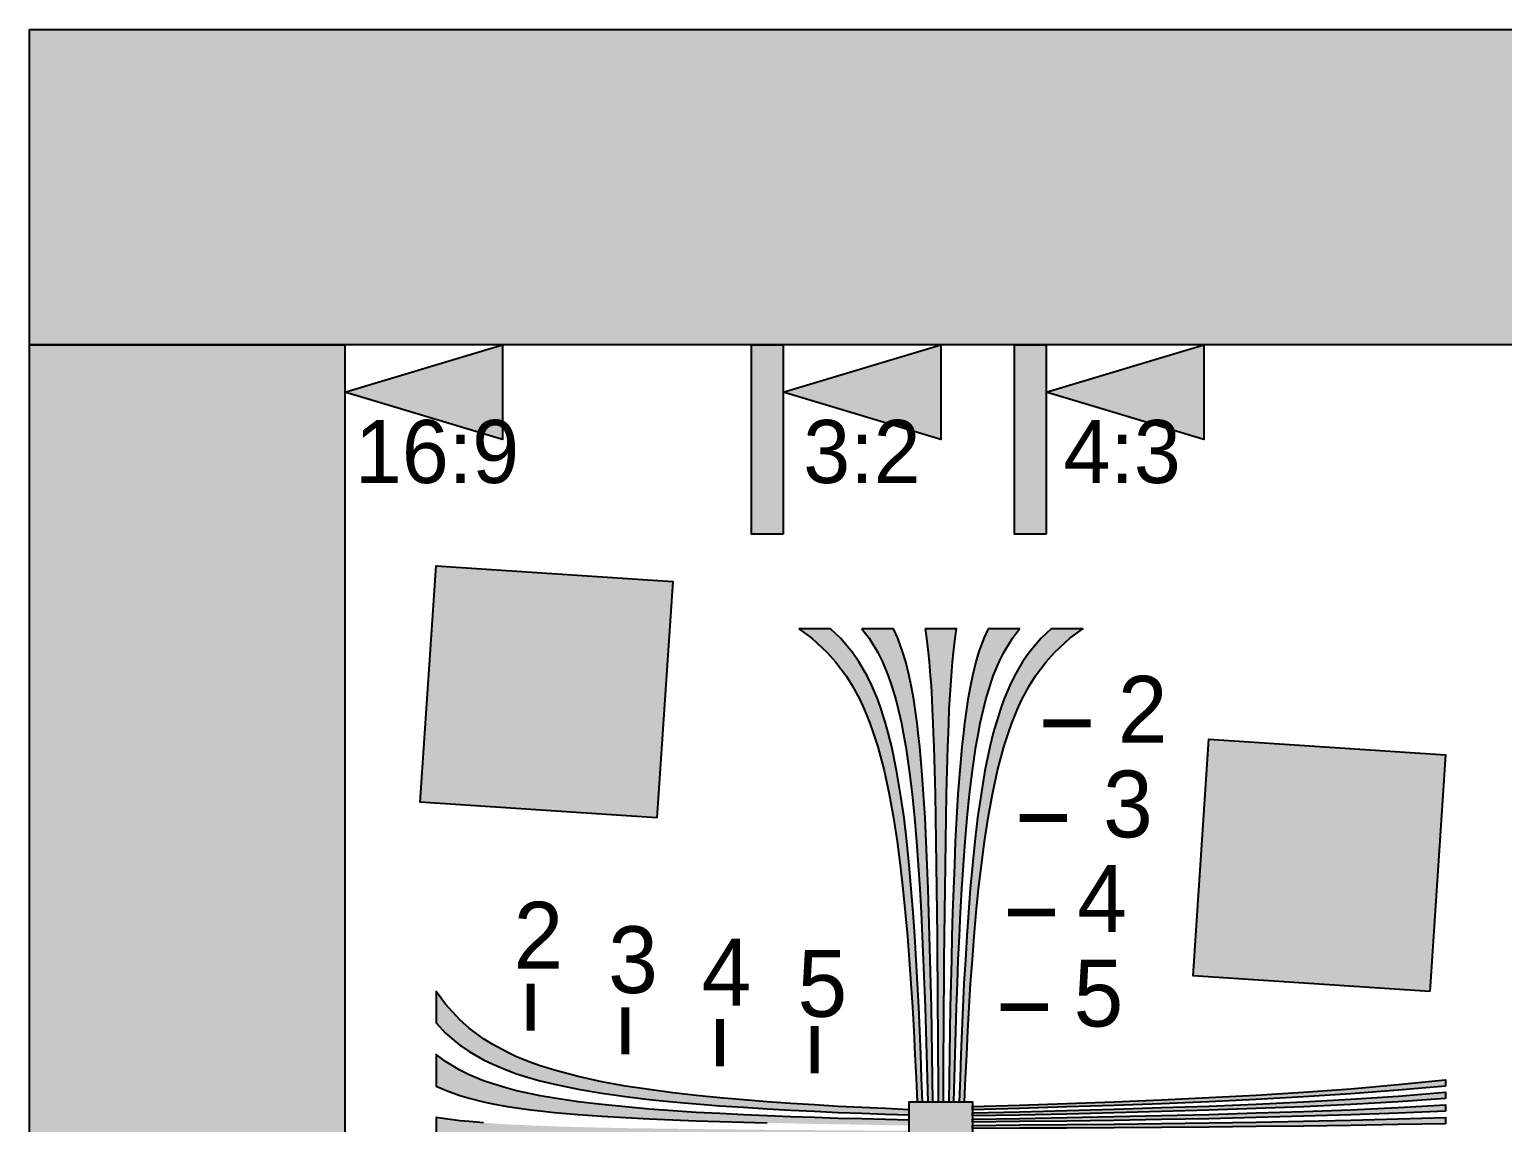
# Model space of a CAD drawing. Header units: millimetres. Extents: x 0 to 791, y 0 to 492.
# Drawn here: x 0 to 186.8, y 353.5 to 492.1 of the extents above; entities that cross this region are included whole.
import ezdxf

# ---------------------------------------------------------------- set-up
doc = ezdxf.new("R2010")
doc.units = ezdxf.units.MM
for name, color, linetype in [('FRAME', 7, 'Continuous'), ('LABELS', 7, 'Continuous'), ('PERIPHERY', 7, 'Continuous'), ('SFR', 7, 'Continuous')]:
    doc.layers.add(name, color=color, linetype=linetype)

msp = doc.modelspace()

# ---------------------------------------------------------------- hatches: boundary and pattern name
at = {"layer": 'FRAME', "true_color": 0x000000}
h = msp.add_hatch(color=7, dxfattribs=at)
h.dxf.hatch_style = 1
h.paths.add_polyline_path([(0, 492.12), (791.12, 492.12), (791.12, 452.12), (0, 452.12), (0, 492.12)])
h = msp.add_hatch(color=7, dxfattribs=at)
h.dxf.hatch_style = 1
h.paths.add_polyline_path([(0, 452.12), (40, 452.12), (40, 52.13), (0, 52.13), (0, 452.12)])
h = msp.add_hatch(color=7, dxfattribs=at)
h.dxf.hatch_style = 1
h.paths.add_polyline_path([(60, 452.12), (60, 440.12), (40, 446.12), (60, 452.12)])
h = msp.add_hatch(color=7, dxfattribs=at)
h.dxf.hatch_style = 1
h.paths.add_polyline_path([(95.56, 428.13), (91.56, 428.13), (91.56, 452.12), (95.56, 452.12), (95.56, 428.13)])
h = msp.add_hatch(color=7, dxfattribs=at)
h.dxf.hatch_style = 1
h.paths.add_polyline_path([(115.56, 452.12), (115.56, 440.12), (95.56, 446.12), (115.56, 452.12)])
h = msp.add_hatch(color=7, dxfattribs=at)
h.dxf.hatch_style = 1
h.paths.add_polyline_path([(128.9, 428.13), (124.9, 428.13), (124.9, 452.12), (128.9, 452.12), (128.9, 428.13)])
h = msp.add_hatch(color=7, dxfattribs=at)
h.dxf.hatch_style = 1
h.paths.add_polyline_path([(148.9, 452.12), (148.9, 440.12), (128.9, 446.12), (148.9, 452.12)])
at = {"layer": 'PERIPHERY', "true_color": 0x000000}
h = msp.add_hatch(color=7, dxfattribs=at)
h.dxf.hatch_style = 1
h.paths.add_polyline_path([(97.56, 416.13), (99.2, 414.93), (101.16, 413.13), (102.22, 411.93), (103.56, 410.13), (104.32, 408.93), (105.28, 407.13), (105.84, 405.93), (106.56, 404.13), (106.98, 402.93), (107.56, 401.13), (108.36, 398.13), (109.02, 395.13), (109.56, 392.13), (110.02, 389.13), (110.42, 386.13), (110.76, 383.13), (111.06, 380.13), (111.32, 377.13), (111.56, 374.13), (111.78, 371.13), (111.96, 368.13), (112.14, 365.12), (112.28, 362.12), (112.42, 359.12), (112.56, 356.12), (113.22, 356.12), (113.12, 359.12), (113.02, 362.12), (112.9, 365.12), (112.76, 368.13), (112.62, 371.13), (112.44, 374.13), (112.26, 377.13), (112.06, 380.13), (111.82, 383.13), (111.56, 386.13), (111.26, 389.13), (110.9, 392.13), (110.46, 395.13), (109.96, 398.13), (109.34, 401.13), (108.9, 402.93), (108.56, 404.13), (108, 405.93), (107.56, 407.13), (106.82, 408.93), (106.22, 410.13), (105.18, 411.93), (104.36, 413.13), (102.84, 414.93), (101.56, 416.13), (97.56, 416.13)])
h = msp.add_hatch(color=7, dxfattribs=at)
h.dxf.hatch_style = 1
h.paths.add_polyline_path([(105.56, 416.13), (106.46, 414.93), (107.56, 413.13), (108.16, 411.93), (108.9, 410.13), (109.32, 408.93), (109.84, 407.13), (110.16, 405.93), (110.56, 404.13), (110.8, 402.93), (111.12, 401.13), (111.56, 398.13), (111.92, 395.13), (112.22, 392.13), (112.48, 389.13), (112.7, 386.13), (112.9, 383.13), (113.06, 380.13), (113.2, 377.13), (113.34, 374.13), (113.46, 371.13), (113.56, 368.13), (113.66, 365.12), (113.74, 362.12), (113.82, 359.12), (113.9, 356.12), (114.56, 356.12), (114.52, 359.12), (114.46, 362.12), (114.42, 365.12), (114.36, 368.13), (114.3, 371.13), (114.22, 374.13), (114.14, 377.13), (114.06, 380.13), (113.96, 383.13), (113.84, 386.13), (113.72, 389.13), (113.56, 392.13), (113.38, 395.13), (113.16, 398.13), (112.9, 401.13), (112.7, 402.93), (112.56, 404.13), (112.32, 405.93), (112.14, 407.13), (111.82, 408.93), (111.56, 410.13), (111.12, 411.93), (110.76, 413.13), (110.1, 414.93), (109.56, 416.13), (105.56, 416.13), (105.56, 416.13)])
h = msp.add_hatch(color=7, dxfattribs=at)
h.dxf.hatch_style = 1
h.paths.add_polyline_path([(113.56, 416.13), (113.74, 414.93), (113.96, 413.13), (114.08, 411.93), (114.22, 410.13), (114.32, 408.93), (114.42, 407.13), (114.48, 405.93), (114.56, 404.13), (114.6, 402.93), (114.68, 401.13), (114.76, 398.13), (114.84, 395.13), (114.9, 392.13), (114.94, 389.13), (114.98, 386.13), (115.02, 383.13), (115.06, 380.13), (115.08, 377.13), (115.12, 374.13), (115.14, 371.13), (115.16, 368.13), (115.18, 365.12), (115.2, 362.12), (115.22, 359.12), (115.22, 356.12), (115.9, 356.12), (115.9, 359.12), (115.92, 362.12), (115.94, 365.12), (115.96, 368.13), (115.98, 371.13), (116, 374.13), (116.04, 377.13), (116.06, 380.13), (116.1, 383.13), (116.14, 386.13), (116.18, 389.13), (116.22, 392.13), (116.28, 395.13), (116.36, 398.13), (116.44, 401.13), (116.52, 402.93), (116.56, 404.13), (116.64, 405.93), (116.7, 407.13), (116.82, 408.93), (116.9, 410.13), (117.04, 411.93), (117.16, 413.13), (117.38, 414.93), (117.56, 416.13), (113.56, 416.13)])
h = msp.add_hatch(color=7, dxfattribs=at)
h.dxf.hatch_style = 1
h.paths.add_polyline_path([(121.56, 416.13), (121.02, 414.93), (120.36, 413.13), (120, 411.93), (119.56, 410.13), (119.32, 408.93), (118.98, 407.13), (118.8, 405.93), (118.56, 404.13), (118.42, 402.93), (118.22, 401.13), (117.96, 398.13), (117.74, 395.13), (117.56, 392.13), (117.4, 389.13), (117.28, 386.13), (117.16, 383.13), (117.06, 380.13), (116.98, 377.13), (116.9, 374.13), (116.82, 371.13), (116.76, 368.13), (116.7, 365.12), (116.66, 362.12), (116.6, 359.12), (116.56, 356.12), (117.22, 356.12), (117.3, 359.12), (117.38, 362.12), (117.46, 365.12), (117.56, 368.13), (117.66, 371.13), (117.78, 374.13), (117.92, 377.13), (118.06, 380.13), (118.22, 383.13), (118.42, 386.13), (118.64, 389.13), (118.9, 392.13), (119.2, 395.13), (119.56, 398.13), (120, 401.13), (120.32, 402.93), (120.56, 404.13), (120.96, 405.93), (121.28, 407.13), (121.82, 408.93), (122.22, 410.13), (122.96, 411.93), (123.56, 413.13), (124.66, 414.93), (125.56, 416.13), (121.56, 416.13), (121.56, 416.13)])
h = msp.add_hatch(color=7, dxfattribs=at)
h.dxf.hatch_style = 1
h.paths.add_polyline_path([(129.56, 416.13), (128.28, 414.93), (126.76, 413.13), (125.94, 411.93), (124.9, 410.13), (124.32, 408.93), (123.56, 407.13), (123.12, 405.93), (122.56, 404.13), (122.22, 402.93), (121.78, 401.13), (121.16, 398.13), (120.66, 395.13), (120.22, 392.13), (119.86, 389.13), (119.56, 386.13), (119.3, 383.13), (119.06, 380.13), (118.86, 377.13), (118.68, 374.13), (118.5, 371.13), (118.36, 368.13), (118.22, 365.12), (118.1, 362.12), (118, 359.12), (117.9, 356.12), (118.56, 356.12), (118.7, 359.12), (118.84, 362.12), (118.98, 365.12), (119.16, 368.13), (119.34, 371.13), (119.56, 374.13), (119.8, 377.13), (120.06, 380.13), (120.36, 383.13), (120.7, 386.13), (121.1, 389.13), (121.56, 392.13), (122.1, 395.13), (122.76, 398.13), (123.56, 401.13), (124.14, 402.93), (124.56, 404.13), (125.28, 405.93), (125.84, 407.13), (126.82, 408.93), (127.56, 410.13), (128.9, 411.93), (129.96, 413.13), (131.92, 414.93), (133.56, 416.13), (129.56, 416.13), (129.56, 416.13)])
h = msp.add_hatch(color=7, dxfattribs=at)
h.dxf.hatch_style = 1
h.paths.add_polyline_path([(51.56, 366.13), (52.76, 364.85), (54.56, 363.33), (55.76, 362.51), (57.56, 361.47), (58.76, 360.89), (60.56, 360.13), (61.76, 359.69), (63.56, 359.13), (64.76, 358.79), (66.56, 358.35), (69.56, 357.73), (72.56, 357.23), (75.56, 356.79), (78.56, 356.43), (81.56, 356.13), (84.56, 355.87), (87.56, 355.63), (90.56, 355.43), (93.56, 355.25), (96.56, 355.07), (99.56, 354.93), (102.56, 354.79), (105.56, 354.67), (108.56, 354.57), (111.56, 354.47), (111.56, 355.13), (108.56, 355.27), (105.56, 355.41), (102.56, 355.55), (99.56, 355.73), (96.56, 355.91), (93.56, 356.13), (90.56, 356.37), (87.56, 356.63), (84.56, 356.93), (81.56, 357.27), (78.56, 357.67), (75.56, 358.13), (72.56, 358.67), (69.56, 359.33), (66.56, 360.13), (64.76, 360.71), (63.56, 361.13), (61.76, 361.85), (60.56, 362.41), (58.76, 363.39), (57.56, 364.13), (55.76, 365.47), (54.56, 366.53), (52.76, 368.49), (51.56, 370.13), (51.56, 366.13), (51.56, 366.13)])
h = msp.add_hatch(color=7, dxfattribs=at)
h.dxf.hatch_style = 1
h.paths.add_polyline_path([(51.56, 358.13), (52.76, 357.59), (54.56, 356.93), (55.76, 356.57), (57.56, 356.13), (58.76, 355.89), (60.56, 355.55), (61.76, 355.37), (63.56, 355.13), (64.76, 354.99), (66.56, 354.79), (69.56, 354.53), (72.56, 354.31), (75.56, 354.13), (78.56, 353.97), (81.56, 353.85), (84.56, 353.73), (87.56, 353.63), (90.56, 353.55), (93.56, 353.47), (96.56, 353.39), (99.56, 353.33), (102.56, 353.27), (105.56, 353.23), (108.56, 353.17), (111.56, 353.13), (111.56, 353.79), (108.56, 353.87), (105.56, 353.95), (102.56, 354.03), (99.56, 354.13), (96.56, 354.23), (93.56, 354.35), (90.56, 354.49), (87.56, 354.63), (84.56, 354.79), (81.56, 354.99), (78.56, 355.21), (75.56, 355.47), (72.56, 355.77), (69.56, 356.13), (66.56, 356.57), (64.76, 356.89), (63.56, 357.13), (61.76, 357.53), (60.56, 357.85), (58.76, 358.39), (57.56, 358.79), (55.76, 359.53), (54.56, 360.13), (52.76, 361.23), (51.56, 362.13), (51.56, 358.13), (51.56, 358.13)])
h = msp.add_hatch(color=7, dxfattribs=at)
h.dxf.hatch_style = 1
h.paths.add_polyline_path([(179.56, 358.13), (173.56, 357.59), (167.56, 357.13), (161.56, 356.75), (155.56, 356.41), (149.56, 356.13), (143.56, 355.89), (137.56, 355.65), (131.56, 355.47), (125.56, 355.29), (119.56, 355.13), (119.56, 355.53), (125.56, 355.71), (131.56, 355.91), (137.56, 356.13), (143.56, 356.39), (149.56, 356.67), (155.56, 356.99), (161.56, 357.37), (167.56, 357.79), (173.56, 358.31), (179.56, 358.93), (179.56, 358.13)])
h = msp.add_hatch(color=7, dxfattribs=at)
h.dxf.hatch_style = 1
h.paths.add_polyline_path([(179.56, 356.53), (173.56, 356.13), (167.56, 355.79), (161.56, 355.51), (155.56, 355.27), (149.56, 355.07), (143.56, 354.89), (137.56, 354.71), (131.56, 354.57), (125.56, 354.45), (119.56, 354.33), (119.56, 354.73), (125.56, 354.87), (131.56, 355.01), (137.56, 355.19), (143.56, 355.39), (149.56, 355.59), (155.56, 355.85), (161.56, 356.13), (167.56, 356.47), (173.56, 356.85), (179.56, 357.33), (179.56, 356.53)])
h = msp.add_hatch(color=7, dxfattribs=at)
h.dxf.hatch_style = 1
h.paths.add_polyline_path([(119.56, 348.13), (111.56, 348.13), (111.56, 356.12), (119.56, 356.12), (119.56, 348.13)])
h = msp.add_hatch(color=7, dxfattribs=at)
h.dxf.hatch_style = 1
h.paths.add_polyline_path([(179.56, 354.93), (173.56, 354.67), (167.56, 354.47), (161.56, 354.29), (155.56, 354.13), (149.56, 353.99), (143.56, 353.89), (137.56, 353.77), (131.56, 353.69), (125.56, 353.61), (119.56, 353.53), (119.56, 353.93), (125.56, 354.03), (131.56, 354.13), (137.56, 354.25), (143.56, 354.39), (149.56, 354.53), (155.56, 354.71), (161.56, 354.89), (167.56, 355.13), (173.56, 355.41), (179.56, 355.73), (179.56, 354.93)])
h = msp.add_hatch(color=7, dxfattribs=at)
h.dxf.hatch_style = 1
h.paths.add_polyline_path([(51.56, 350.13), (52.76, 350.31), (54.56, 350.53), (55.76, 350.65), (57.56, 350.79), (58.76, 350.89), (60.56, 350.99), (61.76, 351.05), (63.56, 351.13), (64.76, 351.17), (66.56, 351.25), (69.56, 351.33), (72.56, 351.41), (75.56, 351.47), (78.56, 351.51), (81.56, 351.55), (84.56, 351.59), (87.56, 351.63), (90.56, 351.65), (93.56, 351.69), (96.56, 351.71), (99.56, 351.73), (102.56, 351.75), (105.56, 351.77), (108.56, 351.79), (111.56, 351.79), (111.56, 352.47), (108.56, 352.47), (105.56, 352.49), (102.56, 352.51), (99.56, 352.53), (96.56, 352.55), (93.56, 352.57), (90.56, 352.61), (87.56, 352.63), (84.56, 352.67), (81.56, 352.71), (78.56, 352.75), (75.56, 352.79), (72.56, 352.85), (69.56, 352.93), (66.56, 353.01), (64.76, 353.09), (63.56, 353.13), (61.76, 353.21), (60.56, 353.27), (58.76, 353.39), (57.56, 353.47), (55.76, 353.61), (54.56, 353.73), (52.76, 353.95), (51.56, 354.13), (51.56, 350.13), (51.56, 350.13)])
h = msp.add_hatch(color=7, dxfattribs=at)
h.dxf.hatch_style = 1
h.paths.add_polyline_path([(179.56, 353.33), (173.56, 353.23), (167.56, 353.13), (161.56, 353.05), (155.56, 352.99), (149.56, 352.93), (143.56, 352.89), (137.56, 352.83), (131.56, 352.79), (125.56, 352.77), (119.56, 352.73), (119.56, 353.13), (125.56, 353.19), (131.56, 353.25), (137.56, 353.31), (143.56, 353.39), (149.56, 353.47), (155.56, 353.55), (161.56, 353.67), (167.56, 353.79), (173.56, 353.95), (179.56, 354.13), (179.56, 353.33)])
at = {"layer": 'SFR', "true_color": 0x000000}
h = msp.add_hatch(color=7, dxfattribs=at)
h.dxf.hatch_style = 1
h.paths.add_polyline_path([(79.56, 392.13), (49.56, 394.12), (51.56, 424.12), (81.56, 422.13), (79.56, 392.13)])
h = msp.add_hatch(color=7, dxfattribs=at)
h.dxf.hatch_style = 1
h.paths.add_polyline_path([(177.56, 370.12), (147.56, 372.12), (149.56, 402.12), (179.56, 400.12), (177.56, 370.12)])

# ---------------------------------------------------------------- linework, layer by layer
at = {"layer": 'FRAME', "color": 250}
for points in [[(0, 492.12), (791.12, 492.12), (791.12, 452.12), (0, 452.12), (0, 492.12)], [(0, 452.12), (40, 452.12), (40, 52.13), (0, 52.13), (0, 452.12)], [(60, 452.12), (60, 440.12), (40, 446.12), (60, 452.12)], [(95.56, 428.13), (91.56, 428.13), (91.56, 452.12), (95.56, 452.12), (95.56, 428.13)], [(115.56, 452.12), (115.56, 440.12), (95.56, 446.12), (115.56, 452.12)], [(128.9, 428.13), (124.9, 428.13), (124.9, 452.12), (128.9, 452.12), (128.9, 428.13)], [(148.9, 452.12), (148.9, 440.12), (128.9, 446.12), (148.9, 452.12)]]:
    msp.add_lwpolyline(points, close=True, dxfattribs=at)
at = {"layer": 'FRAME', "color": 250, "true_color": 0x000000}
for points in [[(0, 492.12), (0, 452.12), (791.12, 452.12)], [(791.12, 452.12), (791.12, 492.12), (0, 492.12)], [(0, 452.12), (0, 52.13), (40, 52.13)], [(40, 52.13), (40, 452.12), (0, 452.12)], [(40, 446.12), (60, 440.12), (60, 452.12)], [(95.56, 428.13), (95.56, 452.12), (91.56, 452.12)], [(91.56, 452.12), (91.56, 428.13), (95.56, 428.13)], [(95.56, 446.12), (115.56, 440.12), (115.56, 452.12)], [(128.9, 428.13), (128.9, 452.12), (124.9, 452.12)], [(124.9, 452.12), (124.9, 428.13), (128.9, 428.13)], [(128.9, 446.12), (148.9, 440.12), (148.9, 452.12)]]:
    msp.add_solid(points, dxfattribs=at)
at = {"layer": 'PERIPHERY', "color": 250}
for points in [[(97.56, 416.13), (99.2, 414.93), (101.16, 413.13), (102.22, 411.93), (103.56, 410.13), (104.32, 408.93), (105.28, 407.13), (105.84, 405.93), (106.56, 404.13), (106.98, 402.93), (107.56, 401.13), (108.36, 398.13), (109.02, 395.13), (109.56, 392.13), (110.02, 389.13), (110.42, 386.13), (110.76, 383.13), (111.06, 380.13), (111.32, 377.13), (111.56, 374.13), (111.78, 371.13), (111.96, 368.13), (112.14, 365.12), (112.28, 362.12), (112.42, 359.12), (112.56, 356.12), (113.22, 356.12), (113.12, 359.12), (113.02, 362.12), (112.9, 365.12), (112.76, 368.13), (112.62, 371.13), (112.44, 374.13), (112.26, 377.13), (112.06, 380.13), (111.82, 383.13), (111.56, 386.13), (111.26, 389.13), (110.9, 392.13), (110.46, 395.13), (109.96, 398.13), (109.34, 401.13), (108.9, 402.93), (108.56, 404.13), (108, 405.93), (107.56, 407.13), (106.82, 408.93), (106.22, 410.13), (105.18, 411.93), (104.36, 413.13), (102.84, 414.93), (101.56, 416.13), (97.56, 416.13)], [(105.56, 416.13), (106.46, 414.93), (107.56, 413.13), (108.16, 411.93), (108.9, 410.13), (109.32, 408.93), (109.84, 407.13), (110.16, 405.93), (110.56, 404.13), (110.8, 402.93), (111.12, 401.13), (111.56, 398.13), (111.92, 395.13), (112.22, 392.13), (112.48, 389.13), (112.7, 386.13), (112.9, 383.13), (113.06, 380.13), (113.2, 377.13), (113.34, 374.13), (113.46, 371.13), (113.56, 368.13), (113.66, 365.12), (113.74, 362.12), (113.82, 359.12), (113.9, 356.12), (114.56, 356.12), (114.52, 359.12), (114.46, 362.12), (114.42, 365.12), (114.36, 368.13), (114.3, 371.13), (114.22, 374.13), (114.14, 377.13), (114.06, 380.13), (113.96, 383.13), (113.84, 386.13), (113.72, 389.13), (113.56, 392.13), (113.38, 395.13), (113.16, 398.13), (112.9, 401.13), (112.7, 402.93), (112.56, 404.13), (112.32, 405.93), (112.14, 407.13), (111.82, 408.93), (111.56, 410.13), (111.12, 411.93), (110.76, 413.13), (110.1, 414.93), (109.56, 416.13), (105.56, 416.13), (105.56, 416.13)], [(113.56, 416.13), (113.74, 414.93), (113.96, 413.13), (114.08, 411.93), (114.22, 410.13), (114.32, 408.93), (114.42, 407.13), (114.48, 405.93), (114.56, 404.13), (114.6, 402.93), (114.68, 401.13), (114.76, 398.13), (114.84, 395.13), (114.9, 392.13), (114.94, 389.13), (114.98, 386.13), (115.02, 383.13), (115.06, 380.13), (115.08, 377.13), (115.12, 374.13), (115.14, 371.13), (115.16, 368.13), (115.18, 365.12), (115.2, 362.12), (115.22, 359.12), (115.22, 356.12), (115.9, 356.12), (115.9, 359.12), (115.92, 362.12), (115.94, 365.12), (115.96, 368.13), (115.98, 371.13), (116, 374.13), (116.04, 377.13), (116.06, 380.13), (116.1, 383.13), (116.14, 386.13), (116.18, 389.13), (116.22, 392.13), (116.28, 395.13), (116.36, 398.13), (116.44, 401.13), (116.52, 402.93), (116.56, 404.13), (116.64, 405.93), (116.7, 407.13), (116.82, 408.93), (116.9, 410.13), (117.04, 411.93), (117.16, 413.13), (117.38, 414.93), (117.56, 416.13), (113.56, 416.13)], [(121.56, 416.13), (121.02, 414.93), (120.36, 413.13), (120, 411.93), (119.56, 410.13), (119.32, 408.93), (118.98, 407.13), (118.8, 405.93), (118.56, 404.13), (118.42, 402.93), (118.22, 401.13), (117.96, 398.13), (117.74, 395.13), (117.56, 392.13), (117.4, 389.13), (117.28, 386.13), (117.16, 383.13), (117.06, 380.13), (116.98, 377.13), (116.9, 374.13), (116.82, 371.13), (116.76, 368.13), (116.7, 365.12), (116.66, 362.12), (116.6, 359.12), (116.56, 356.12), (117.22, 356.12), (117.3, 359.12), (117.38, 362.12), (117.46, 365.12), (117.56, 368.13), (117.66, 371.13), (117.78, 374.13), (117.92, 377.13), (118.06, 380.13), (118.22, 383.13), (118.42, 386.13), (118.64, 389.13), (118.9, 392.13), (119.2, 395.13), (119.56, 398.13), (120, 401.13), (120.32, 402.93), (120.56, 404.13), (120.96, 405.93), (121.28, 407.13), (121.82, 408.93), (122.22, 410.13), (122.96, 411.93), (123.56, 413.13), (124.66, 414.93), (125.56, 416.13), (121.56, 416.13), (121.56, 416.13)], [(129.56, 416.13), (128.28, 414.93), (126.76, 413.13), (125.94, 411.93), (124.9, 410.13), (124.32, 408.93), (123.56, 407.13), (123.12, 405.93), (122.56, 404.13), (122.22, 402.93), (121.78, 401.13), (121.16, 398.13), (120.66, 395.13), (120.22, 392.13), (119.86, 389.13), (119.56, 386.13), (119.3, 383.13), (119.06, 380.13), (118.86, 377.13), (118.68, 374.13), (118.5, 371.13), (118.36, 368.13), (118.22, 365.12), (118.1, 362.12), (118, 359.12), (117.9, 356.12), (118.56, 356.12), (118.7, 359.12), (118.84, 362.12), (118.98, 365.12), (119.16, 368.13), (119.34, 371.13), (119.56, 374.13), (119.8, 377.13), (120.06, 380.13), (120.36, 383.13), (120.7, 386.13), (121.1, 389.13), (121.56, 392.13), (122.1, 395.13), (122.76, 398.13), (123.56, 401.13), (124.14, 402.93), (124.56, 404.13), (125.28, 405.93), (125.84, 407.13), (126.82, 408.93), (127.56, 410.13), (128.9, 411.93), (129.96, 413.13), (131.92, 414.93), (133.56, 416.13), (129.56, 416.13), (129.56, 416.13)], [(51.56, 366.13), (52.76, 364.85), (54.56, 363.33), (55.76, 362.51), (57.56, 361.47), (58.76, 360.89), (60.56, 360.13), (61.76, 359.69), (63.56, 359.13), (64.76, 358.79), (66.56, 358.35), (69.56, 357.73), (72.56, 357.23), (75.56, 356.79), (78.56, 356.43), (81.56, 356.13), (84.56, 355.87), (87.56, 355.63), (90.56, 355.43), (93.56, 355.25), (96.56, 355.07), (99.56, 354.93), (102.56, 354.79), (105.56, 354.67), (108.56, 354.57), (111.56, 354.47), (111.56, 355.13), (108.56, 355.27), (105.56, 355.41), (102.56, 355.55), (99.56, 355.73), (96.56, 355.91), (93.56, 356.13), (90.56, 356.37), (87.56, 356.63), (84.56, 356.93), (81.56, 357.27), (78.56, 357.67), (75.56, 358.13), (72.56, 358.67), (69.56, 359.33), (66.56, 360.13), (64.76, 360.71), (63.56, 361.13), (61.76, 361.85), (60.56, 362.41), (58.76, 363.39), (57.56, 364.13), (55.76, 365.47), (54.56, 366.53), (52.76, 368.49), (51.56, 370.13), (51.56, 366.13), (51.56, 366.13)], [(179.56, 358.13), (173.56, 357.59), (167.56, 357.13), (161.56, 356.75), (155.56, 356.41), (149.56, 356.13), (143.56, 355.89), (137.56, 355.65), (131.56, 355.47), (125.56, 355.29), (119.56, 355.13), (119.56, 355.53), (125.56, 355.71), (131.56, 355.91), (137.56, 356.13), (143.56, 356.39), (149.56, 356.67), (155.56, 356.99), (161.56, 357.37), (167.56, 357.79), (173.56, 358.31), (179.56, 358.93), (179.56, 358.13)], [(179.56, 356.53), (173.56, 356.13), (167.56, 355.79), (161.56, 355.51), (155.56, 355.27), (149.56, 355.07), (143.56, 354.89), (137.56, 354.71), (131.56, 354.57), (125.56, 354.45), (119.56, 354.33), (119.56, 354.73), (125.56, 354.87), (131.56, 355.01), (137.56, 355.19), (143.56, 355.39), (149.56, 355.59), (155.56, 355.85), (161.56, 356.13), (167.56, 356.47), (173.56, 356.85), (179.56, 357.33), (179.56, 356.53)], [(119.56, 348.13), (111.56, 348.13), (111.56, 356.12), (119.56, 356.12), (119.56, 348.13)], [(179.56, 354.93), (173.56, 354.67), (167.56, 354.47), (161.56, 354.29), (155.56, 354.13), (149.56, 353.99), (143.56, 353.89), (137.56, 353.77), (131.56, 353.69), (125.56, 353.61), (119.56, 353.53), (119.56, 353.93), (125.56, 354.03), (131.56, 354.13), (137.56, 354.25), (143.56, 354.39), (149.56, 354.53), (155.56, 354.71), (161.56, 354.89), (167.56, 355.13), (173.56, 355.41), (179.56, 355.73), (179.56, 354.93)], [(179.56, 353.33), (173.56, 353.23), (167.56, 353.13), (161.56, 353.05), (155.56, 352.99), (149.56, 352.93), (143.56, 352.89), (137.56, 352.83), (131.56, 352.79), (125.56, 352.77), (119.56, 352.73), (119.56, 353.13), (125.56, 353.19), (131.56, 353.25), (137.56, 353.31), (143.56, 353.39), (149.56, 353.47), (155.56, 353.55), (161.56, 353.67), (167.56, 353.79), (173.56, 353.95), (179.56, 354.13), (179.56, 353.33)]]:
    msp.add_lwpolyline(points, close=True, dxfattribs=at)
at = {"layer": 'PERIPHERY', "color": 250, "lineweight": 35, "const_width": 1}
for points in [[(128.56, 404.13), (134.56, 404.13)], [(125.56, 392.13), (131.56, 392.13)], [(124.06, 380.13), (130.06, 380.13)], [(63.56, 365.13), (63.56, 371.13)], [(75.56, 362.13), (75.56, 368.13)], [(123.16, 368.13), (129.16, 368.13)], [(87.56, 360.63), (87.56, 366.63)], [(99.56, 359.73), (99.56, 365.73)]]:
    msp.add_lwpolyline(points, dxfattribs=at)
at = {"layer": 'PERIPHERY', "color": 250}
for points in [[(111.56, 353.13), (111.56, 353.79), (108.56, 353.87), (105.56, 353.95), (102.56, 354.03), (99.56, 354.13), (96.56, 354.23), (93.56, 354.35), (90.56, 354.49), (87.56, 354.63), (84.56, 354.79), (81.56, 354.99), (78.56, 355.21), (75.56, 355.47), (72.56, 355.77), (69.56, 356.13), (66.56, 356.57), (64.76, 356.89), (63.56, 357.13), (61.76, 357.53), (60.56, 357.85), (58.76, 358.39), (57.56, 358.79), (55.76, 359.53), (54.56, 360.13), (52.76, 361.23), (51.56, 362.13), (51.56, 358.13), (51.56, 358.13), (51.56, 358.13), (52.76, 357.59), (54.56, 356.93), (55.76, 356.57), (57.56, 356.13), (58.76, 355.89), (60.56, 355.55), (61.76, 355.37), (63.56, 355.13), (64.76, 354.99), (66.56, 354.79), (69.56, 354.53), (72.56, 354.31), (75.56, 354.13), (78.56, 353.97), (81.56, 353.85), (84.56, 353.73), (87.56, 353.63), (90.56, 353.55), (93.56, 353.47)], [(57.56, 353.47), (55.76, 353.61), (54.56, 353.73), (52.76, 353.95), (51.56, 354.13), (51.56, 350.13)]]:
    msp.add_lwpolyline(points, dxfattribs=at)
at = {"layer": 'PERIPHERY', "color": 250, "true_color": 0x000000}
for points in [[(101.56, 416.13), (97.56, 416.13), (99.2, 414.93)], [(101.56, 416.13), (99.2, 414.93), (101.16, 413.13)], [(101.56, 416.13), (101.16, 413.13), (102.22, 411.93)], [(101.56, 416.13), (102.22, 411.93), (103.56, 410.13)], [(101.56, 416.13), (103.56, 410.13), (104.32, 408.93)], [(101.56, 416.13), (104.32, 408.93), (105.28, 407.13)], [(101.56, 416.13), (105.28, 407.13), (105.84, 405.93)], [(101.56, 416.13), (105.84, 405.93), (110.46, 395.13)], [(101.56, 416.13), (110.46, 395.13), (109.96, 398.13)], [(101.56, 416.13), (109.96, 398.13), (109.34, 401.13)], [(101.56, 416.13), (109.34, 401.13), (108.9, 402.93)], [(101.56, 416.13), (108.9, 402.93), (108.56, 404.13)], [(101.56, 416.13), (108.56, 404.13), (108, 405.93)], [(101.56, 416.13), (108, 405.93), (107.56, 407.13)], [(101.56, 416.13), (107.56, 407.13), (106.82, 408.93)], [(101.56, 416.13), (106.82, 408.93), (106.22, 410.13)], [(101.56, 416.13), (106.22, 410.13), (105.18, 411.93)], [(101.56, 416.13), (105.18, 411.93), (104.36, 413.13)], [(104.36, 413.13), (102.84, 414.93), (101.56, 416.13)], [(105.56, 416.13), (106.46, 414.93), (111.82, 408.93)], [(105.56, 416.13), (111.82, 408.93), (111.56, 410.13)], [(105.56, 416.13), (111.56, 410.13), (111.12, 411.93)], [(105.56, 416.13), (111.12, 411.93), (110.76, 413.13)], [(105.56, 416.13), (110.76, 413.13), (110.1, 414.93)], [(105.56, 416.13), (110.1, 414.93), (109.56, 416.13)], [(106.46, 414.93), (107.56, 413.13), (112.32, 405.93)], [(106.46, 414.93), (112.32, 405.93), (112.14, 407.13)], [(106.46, 414.93), (112.14, 407.13), (111.82, 408.93)], [(117.56, 416.13), (113.56, 416.13), (113.74, 414.93)], [(117.56, 416.13), (113.74, 414.93), (113.96, 413.13)], [(117.56, 416.13), (113.96, 413.13), (114.08, 411.93)], [(117.56, 416.13), (114.08, 411.93), (114.22, 410.13)], [(117.56, 416.13), (114.22, 410.13), (114.32, 408.93)], [(117.56, 416.13), (114.32, 408.93), (114.42, 407.13)], [(117.56, 416.13), (114.42, 407.13), (114.48, 405.93)], [(117.56, 416.13), (114.48, 405.93), (114.56, 404.13)], [(117.56, 416.13), (114.56, 404.13), (114.6, 402.93)], [(117.56, 416.13), (114.6, 402.93), (114.68, 401.13)], [(117.56, 416.13), (114.68, 401.13), (114.76, 398.13)], [(114.76, 398.13), (117.38, 414.93), (117.56, 416.13)], [(114.76, 398.13), (117.16, 413.13), (117.38, 414.93)], [(121.56, 416.13), (117.06, 380.13), (116.98, 377.13)], [(121.56, 416.13), (116.98, 377.13), (119.2, 395.13)], [(121.56, 416.13), (117.16, 383.13), (117.06, 380.13)], [(121.56, 416.13), (117.28, 386.13), (117.16, 383.13)], [(121.56, 416.13), (117.4, 389.13), (117.28, 386.13)], [(121.56, 416.13), (117.56, 392.13), (117.4, 389.13)], [(121.56, 416.13), (117.74, 395.13), (117.56, 392.13)], [(121.56, 416.13), (117.96, 398.13), (117.74, 395.13)], [(121.56, 416.13), (118.22, 401.13), (117.96, 398.13)], [(121.56, 416.13), (118.42, 402.93), (118.22, 401.13)], [(121.56, 416.13), (118.56, 404.13), (118.42, 402.93)], [(121.56, 416.13), (118.8, 405.93), (118.56, 404.13)], [(121.56, 416.13), (118.98, 407.13), (118.8, 405.93)], [(121.56, 416.13), (119.32, 408.93), (118.98, 407.13)], [(121.56, 416.13), (119.2, 395.13), (119.56, 398.13)], [(121.56, 416.13), (119.56, 410.13), (119.32, 408.93)], [(121.56, 416.13), (120, 411.93), (119.56, 410.13)], [(121.56, 416.13), (119.56, 398.13), (120, 401.13)], [(121.56, 416.13), (120.36, 413.13), (120, 411.93)], [(121.56, 416.13), (120, 401.13), (120.32, 402.93)], [(121.56, 416.13), (120.32, 402.93), (120.56, 404.13)], [(121.56, 416.13), (121.02, 414.93), (120.36, 413.13)], [(121.56, 416.13), (120.56, 404.13), (120.96, 405.93)], [(129.56, 416.13), (121.16, 398.13), (120.66, 395.13)], [(129.56, 416.13), (120.66, 395.13), (125.28, 405.93)], [(121.56, 416.13), (120.96, 405.93), (121.28, 407.13)], [(129.56, 416.13), (121.78, 401.13), (121.16, 398.13)], [(121.56, 416.13), (121.28, 407.13), (121.82, 408.93)], [(121.56, 416.13), (121.82, 408.93), (122.22, 410.13)], [(121.56, 416.13), (122.22, 410.13), (122.96, 411.93)], [(121.56, 416.13), (122.96, 411.93), (123.56, 413.13)], [(121.56, 416.13), (123.56, 413.13), (124.66, 414.93)], [(121.56, 416.13), (124.66, 414.93), (125.56, 416.13)], [(129.56, 416.13), (122.22, 402.93), (121.78, 401.13)], [(129.56, 416.13), (122.56, 404.13), (122.22, 402.93)], [(129.56, 416.13), (123.12, 405.93), (122.56, 404.13)], [(129.56, 416.13), (123.56, 407.13), (123.12, 405.93)], [(129.56, 416.13), (124.32, 408.93), (123.56, 407.13)], [(129.56, 416.13), (124.9, 410.13), (124.32, 408.93)], [(129.56, 416.13), (125.94, 411.93), (124.9, 410.13)], [(129.56, 416.13), (125.28, 405.93), (125.84, 407.13)], [(129.56, 416.13), (125.84, 407.13), (126.82, 408.93)], [(129.56, 416.13), (126.76, 413.13), (125.94, 411.93)], [(129.56, 416.13), (128.28, 414.93), (126.76, 413.13)], [(129.56, 416.13), (126.82, 408.93), (127.56, 410.13)], [(129.56, 416.13), (127.56, 410.13), (128.9, 411.93)], [(129.56, 416.13), (128.9, 411.93), (129.96, 413.13)], [(129.56, 416.13), (129.96, 413.13), (131.92, 414.93)], [(129.56, 416.13), (131.92, 414.93), (133.56, 416.13)], [(107.56, 413.13), (108.16, 411.93), (112.7, 402.93)], [(107.56, 413.13), (112.7, 402.93), (112.56, 404.13)], [(107.56, 413.13), (112.56, 404.13), (112.32, 405.93)], [(114.76, 398.13), (117.04, 411.93), (117.16, 413.13)], [(108.16, 411.93), (108.9, 410.13), (112.9, 401.13)], [(108.16, 411.93), (112.9, 401.13), (112.7, 402.93)], [(114.76, 398.13), (116.9, 410.13), (117.04, 411.93)], [(108.9, 410.13), (109.32, 408.93), (113.16, 398.13)], [(108.9, 410.13), (113.16, 398.13), (112.9, 401.13)], [(114.76, 398.13), (116.82, 408.93), (116.9, 410.13)], [(109.32, 408.93), (109.84, 407.13), (113.38, 395.13)], [(109.32, 408.93), (113.38, 395.13), (113.16, 398.13)], [(114.76, 398.13), (116.7, 407.13), (116.82, 408.93)], [(105.84, 405.93), (106.56, 404.13), (110.46, 395.13)], [(109.84, 407.13), (110.16, 405.93), (113.38, 395.13)], [(110.16, 405.93), (110.56, 404.13), (113.56, 392.13)], [(110.16, 405.93), (113.56, 392.13), (113.38, 395.13)], [(114.76, 398.13), (116.64, 405.93), (116.7, 407.13)], [(114.76, 398.13), (116.56, 404.13), (116.64, 405.93)], [(120.66, 395.13), (124.56, 404.13), (125.28, 405.93)], [(106.56, 404.13), (106.98, 402.93), (110.9, 392.13)], [(106.56, 404.13), (110.9, 392.13), (110.46, 395.13)], [(110.56, 404.13), (110.8, 402.93), (113.72, 389.13)], [(110.56, 404.13), (113.72, 389.13), (113.56, 392.13)], [(114.76, 398.13), (116.52, 402.93), (116.56, 404.13)], [(120.66, 395.13), (124.14, 402.93), (124.56, 404.13)], [(106.98, 402.93), (107.56, 401.13), (110.9, 392.13)], [(110.8, 402.93), (111.12, 401.13), (113.84, 386.13)], [(110.8, 402.93), (113.84, 386.13), (113.72, 389.13)], [(114.76, 398.13), (116.44, 401.13), (116.52, 402.93)], [(120.66, 395.13), (123.56, 401.13), (124.14, 402.93)], [(107.56, 401.13), (108.36, 398.13), (111.26, 389.13)], [(107.56, 401.13), (111.26, 389.13), (110.9, 392.13)], [(111.12, 401.13), (111.56, 398.13), (113.96, 383.13)], [(111.12, 401.13), (113.96, 383.13), (113.84, 386.13)], [(114.76, 398.13), (116.36, 398.13), (116.44, 401.13)], [(120.66, 395.13), (122.76, 398.13), (123.56, 401.13)], [(108.36, 398.13), (109.02, 395.13), (111.82, 383.13)], [(108.36, 398.13), (111.82, 383.13), (111.56, 386.13)], [(108.36, 398.13), (111.56, 386.13), (111.26, 389.13)], [(111.56, 398.13), (111.92, 395.13), (114.14, 377.13)], [(111.56, 398.13), (114.14, 377.13), (114.06, 380.13)], [(111.56, 398.13), (114.06, 380.13), (113.96, 383.13)], [(114.76, 398.13), (114.84, 395.13), (115.9, 356.12)], [(114.76, 398.13), (115.9, 356.12), (115.9, 359.12)], [(114.76, 398.13), (115.9, 359.12), (115.92, 362.12)], [(114.76, 398.13), (115.92, 362.12), (115.94, 365.12)], [(114.76, 398.13), (115.94, 365.12), (115.96, 368.13)], [(114.76, 398.13), (115.96, 368.13), (115.98, 371.13)], [(114.76, 398.13), (115.98, 371.13), (116, 374.13)], [(114.76, 398.13), (116, 374.13), (116.04, 377.13)], [(114.76, 398.13), (116.04, 377.13), (116.06, 380.13)], [(114.76, 398.13), (116.06, 380.13), (116.1, 383.13)], [(114.76, 398.13), (116.1, 383.13), (116.14, 386.13)], [(114.76, 398.13), (116.14, 386.13), (116.18, 389.13)], [(114.76, 398.13), (116.18, 389.13), (116.22, 392.13)], [(114.76, 398.13), (116.22, 392.13), (116.28, 395.13)], [(114.76, 398.13), (116.28, 395.13), (116.36, 398.13)], [(120.66, 395.13), (122.1, 395.13), (122.76, 398.13)], [(109.02, 395.13), (109.56, 392.13), (112.06, 380.13)], [(109.02, 395.13), (112.06, 380.13), (111.82, 383.13)], [(111.92, 395.13), (112.22, 392.13), (114.22, 374.13)], [(111.92, 395.13), (114.22, 374.13), (114.14, 377.13)], [(114.84, 395.13), (114.9, 392.13), (115.9, 356.12)], [(116.98, 377.13), (118.9, 392.13), (119.2, 395.13)], [(120.66, 395.13), (118, 359.12), (117.9, 356.12)], [(120.66, 395.13), (117.9, 356.12), (118.98, 365.12)], [(120.66, 395.13), (118.1, 362.12), (118, 359.12)], [(120.66, 395.13), (118.22, 365.12), (118.1, 362.12)], [(120.66, 395.13), (118.36, 368.13), (118.22, 365.12)], [(120.66, 395.13), (118.5, 371.13), (118.36, 368.13)], [(120.66, 395.13), (118.68, 374.13), (118.5, 371.13)], [(120.66, 395.13), (118.86, 377.13), (118.68, 374.13)], [(120.66, 395.13), (119.06, 380.13), (118.86, 377.13)], [(120.66, 395.13), (118.98, 365.12), (119.16, 368.13)], [(120.66, 395.13), (119.3, 383.13), (119.06, 380.13)], [(120.66, 395.13), (119.16, 368.13), (119.34, 371.13)], [(120.66, 395.13), (119.56, 386.13), (119.3, 383.13)], [(120.66, 395.13), (119.34, 371.13), (119.56, 374.13)], [(120.66, 395.13), (119.86, 389.13), (119.56, 386.13)], [(120.66, 395.13), (119.56, 374.13), (119.8, 377.13)], [(120.66, 395.13), (119.8, 377.13), (120.06, 380.13)], [(120.66, 395.13), (120.22, 392.13), (119.86, 389.13)], [(120.66, 395.13), (120.06, 380.13), (120.36, 383.13)], [(120.66, 395.13), (120.36, 383.13), (120.7, 386.13)], [(120.66, 395.13), (120.7, 386.13), (121.1, 389.13)], [(120.66, 395.13), (121.1, 389.13), (121.56, 392.13)], [(120.66, 395.13), (121.56, 392.13), (122.1, 395.13)], [(109.56, 392.13), (110.02, 389.13), (112.44, 374.13)], [(109.56, 392.13), (112.44, 374.13), (112.26, 377.13)], [(109.56, 392.13), (112.26, 377.13), (112.06, 380.13)], [(112.22, 392.13), (112.48, 389.13), (114.36, 368.13)], [(112.22, 392.13), (114.36, 368.13), (114.3, 371.13)], [(112.22, 392.13), (114.3, 371.13), (114.22, 374.13)], [(114.9, 392.13), (114.94, 389.13), (115.9, 356.12)], [(116.98, 377.13), (118.64, 389.13), (118.9, 392.13)], [(110.02, 389.13), (110.42, 386.13), (112.62, 371.13)], [(110.02, 389.13), (112.62, 371.13), (112.44, 374.13)], [(112.48, 389.13), (112.7, 386.13), (114.42, 365.12)], [(112.48, 389.13), (114.42, 365.12), (114.36, 368.13)], [(114.94, 389.13), (114.98, 386.13), (115.9, 356.12)], [(116.98, 377.13), (118.42, 386.13), (118.64, 389.13)], [(110.42, 386.13), (110.76, 383.13), (112.9, 365.12)], [(110.42, 386.13), (112.9, 365.12), (112.76, 368.13)], [(110.42, 386.13), (112.76, 368.13), (112.62, 371.13)], [(112.7, 386.13), (112.9, 383.13), (114.52, 359.12)], [(112.7, 386.13), (114.52, 359.12), (114.46, 362.12)], [(112.7, 386.13), (114.46, 362.12), (114.42, 365.12)], [(114.98, 386.13), (115.02, 383.13), (115.9, 356.12)], [(116.98, 377.13), (118.22, 383.13), (118.42, 386.13)], [(110.76, 383.13), (111.06, 380.13), (113.02, 362.12)], [(110.76, 383.13), (113.02, 362.12), (112.9, 365.12)], [(112.9, 383.13), (113.06, 380.13), (114.56, 356.12)], [(112.9, 383.13), (114.56, 356.12), (114.52, 359.12)], [(115.02, 383.13), (115.06, 380.13), (115.9, 356.12)], [(116.98, 377.13), (118.06, 380.13), (118.22, 383.13)], [(111.06, 380.13), (111.32, 377.13), (113.22, 356.12)], [(111.06, 380.13), (113.22, 356.12), (113.12, 359.12)], [(111.06, 380.13), (113.12, 359.12), (113.02, 362.12)], [(113.06, 380.13), (113.2, 377.13), (114.56, 356.12)], [(115.06, 380.13), (115.08, 377.13), (115.12, 374.13)], [(115.06, 380.13), (115.12, 374.13), (115.9, 356.12)], [(116.98, 377.13), (117.92, 377.13), (118.06, 380.13)], [(111.32, 377.13), (111.56, 374.13), (113.22, 356.12)], [(113.2, 377.13), (113.34, 374.13), (114.56, 356.12)], [(116.98, 377.13), (116.6, 359.12), (116.56, 356.12)], [(116.98, 377.13), (116.56, 356.12), (117.22, 356.12)], [(116.98, 377.13), (116.66, 362.12), (116.6, 359.12)], [(116.98, 377.13), (116.7, 365.12), (116.66, 362.12)], [(116.98, 377.13), (116.76, 368.13), (116.7, 365.12)], [(116.98, 377.13), (116.9, 374.13), (116.76, 368.13)], [(116.98, 377.13), (117.22, 356.12), (117.3, 359.12)], [(116.98, 377.13), (117.3, 359.12), (117.38, 362.12)], [(116.98, 377.13), (117.38, 362.12), (117.46, 365.12)], [(116.98, 377.13), (117.46, 365.12), (117.56, 368.13)], [(116.98, 377.13), (117.56, 368.13), (117.66, 371.13)], [(116.98, 377.13), (117.66, 371.13), (117.78, 374.13)], [(116.98, 377.13), (117.78, 374.13), (117.92, 377.13)], [(111.56, 374.13), (111.78, 371.13), (113.22, 356.12)], [(113.34, 374.13), (113.46, 371.13), (114.56, 356.12)], [(115.12, 374.13), (115.14, 371.13), (115.9, 356.12)], [(116.9, 374.13), (116.82, 371.13), (116.76, 368.13)], [(52.76, 368.49), (51.56, 370.13), (51.56, 366.13)], [(111.78, 371.13), (111.96, 368.13), (113.22, 356.12)], [(113.46, 371.13), (113.56, 368.13), (114.56, 356.12)], [(115.14, 371.13), (115.16, 368.13), (115.9, 356.12)], [(54.56, 366.53), (52.76, 368.49), (51.56, 366.13)], [(111.96, 368.13), (112.14, 365.12), (113.22, 356.12)], [(113.56, 368.13), (113.66, 365.12), (114.56, 356.12)], [(115.16, 368.13), (115.18, 365.12), (115.9, 356.12)], [(55.76, 365.47), (54.56, 366.53), (51.56, 366.13)], [(51.56, 366.13), (52.76, 364.85), (54.56, 363.33)], [(51.56, 366.13), (54.56, 363.33), (55.76, 362.51)], [(51.56, 366.13), (55.76, 362.51), (57.56, 361.47)], [(51.56, 366.13), (57.56, 361.47), (58.76, 360.89)], [(51.56, 366.13), (58.76, 360.89), (60.56, 360.13)], [(51.56, 366.13), (60.56, 360.13), (61.76, 359.69)], [(51.56, 366.13), (61.76, 359.69), (63.56, 359.13)], [(51.56, 366.13), (63.56, 359.13), (64.76, 358.79)], [(51.56, 366.13), (64.76, 358.79), (66.56, 358.35)], [(51.56, 366.13), (66.56, 358.35), (69.56, 357.73)], [(51.56, 366.13), (69.56, 357.73), (72.56, 357.23)], [(51.56, 366.13), (72.56, 357.23), (61.76, 361.85)], [(51.56, 366.13), (61.76, 361.85), (60.56, 362.41)], [(51.56, 366.13), (60.56, 362.41), (58.76, 363.39)], [(51.56, 366.13), (58.76, 363.39), (57.56, 364.13)], [(51.56, 366.13), (57.56, 364.13), (55.76, 365.47)], [(112.14, 365.12), (112.28, 362.12), (112.42, 359.12)], [(112.14, 365.12), (112.42, 359.12), (113.22, 356.12)], [(113.66, 365.12), (113.74, 362.12), (113.9, 356.12)], [(113.66, 365.12), (113.9, 356.12), (114.56, 356.12)], [(115.18, 365.12), (115.2, 362.12), (115.9, 356.12)], [(117.9, 356.12), (118.84, 362.12), (118.98, 365.12)], [(52.76, 361.23), (51.56, 362.13), (51.56, 358.13)], [(54.56, 360.13), (52.76, 361.23), (51.56, 358.13)], [(72.56, 357.23), (63.56, 361.13), (61.76, 361.85)], [(72.56, 357.23), (64.76, 360.71), (63.56, 361.13)], [(72.56, 357.23), (66.56, 360.13), (64.76, 360.71)], [(113.74, 362.12), (113.82, 359.12), (113.9, 356.12)], [(115.2, 362.12), (115.22, 359.12), (115.9, 356.12)], [(117.9, 356.12), (118.7, 359.12), (118.84, 362.12)], [(55.76, 359.53), (54.56, 360.13), (51.56, 358.13)], [(57.56, 358.79), (55.76, 359.53), (51.56, 358.13)], [(58.76, 358.39), (57.56, 358.79), (51.56, 358.13)], [(72.56, 357.23), (69.56, 359.33), (66.56, 360.13)], [(72.56, 357.23), (72.56, 358.67), (69.56, 359.33)], [(72.56, 357.23), (75.56, 358.13), (72.56, 358.67)], [(112.42, 359.12), (112.56, 356.12), (113.22, 356.12)], [(115.22, 359.12), (115.22, 356.12), (115.9, 356.12)], [(117.9, 356.12), (118.56, 356.12), (118.7, 359.12)], [(179.56, 358.13), (179.56, 358.93), (173.56, 358.31)], [(60.56, 357.85), (58.76, 358.39), (51.56, 358.13)], [(51.56, 358.13), (52.76, 357.59), (54.56, 356.93)], [(51.56, 358.13), (54.56, 356.93), (55.76, 356.57)], [(51.56, 358.13), (55.76, 356.57), (57.56, 356.13)], [(51.56, 358.13), (57.56, 356.13), (58.76, 355.89)], [(51.56, 358.13), (58.76, 355.89), (60.56, 355.55)], [(51.56, 358.13), (60.56, 355.55), (61.76, 355.37)], [(51.56, 358.13), (61.76, 355.37), (63.56, 355.13)], [(51.56, 358.13), (63.56, 355.13), (64.76, 354.99)], [(51.56, 358.13), (64.76, 354.99), (66.56, 354.79)], [(51.56, 358.13), (66.56, 354.79), (69.56, 354.53)], [(51.56, 358.13), (69.56, 354.53), (72.56, 354.31)], [(51.56, 358.13), (72.56, 354.31), (75.56, 354.13)], [(51.56, 358.13), (75.56, 354.13), (78.56, 353.97)], [(51.56, 358.13), (78.56, 353.97), (81.56, 353.85)], [(51.56, 358.13), (81.56, 353.85), (84.56, 353.73)], [(51.56, 358.13), (84.56, 353.73), (87.56, 353.63)], [(51.56, 358.13), (87.56, 353.63), (90.56, 353.55)], [(51.56, 358.13), (90.56, 353.55), (72.56, 355.77)], [(51.56, 358.13), (72.56, 355.77), (69.56, 356.13)], [(51.56, 358.13), (69.56, 356.13), (66.56, 356.57)], [(51.56, 358.13), (66.56, 356.57), (64.76, 356.89)], [(51.56, 358.13), (64.76, 356.89), (63.56, 357.13)], [(51.56, 358.13), (63.56, 357.13), (61.76, 357.53)], [(51.56, 358.13), (61.76, 357.53), (60.56, 357.85)], [(72.56, 357.23), (78.56, 357.67), (75.56, 358.13)], [(72.56, 357.23), (81.56, 357.27), (78.56, 357.67)], [(72.56, 357.23), (84.56, 356.93), (81.56, 357.27)], [(72.56, 357.23), (75.56, 356.79), (78.56, 356.43)], [(72.56, 357.23), (78.56, 356.43), (81.56, 356.13)], [(72.56, 357.23), (81.56, 356.13), (84.56, 355.87)], [(72.56, 357.23), (84.56, 355.87), (87.56, 355.63)], [(72.56, 357.23), (87.56, 355.63), (90.56, 355.43)], [(72.56, 357.23), (90.56, 355.43), (93.56, 355.25)], [(72.56, 357.23), (93.56, 355.25), (96.56, 355.07)], [(72.56, 357.23), (96.56, 355.07), (99.56, 354.93)], [(72.56, 357.23), (99.56, 354.93), (102.56, 354.79)], [(72.56, 357.23), (102.56, 354.79), (105.56, 354.67)], [(72.56, 357.23), (105.56, 354.67), (108.56, 354.57)], [(72.56, 357.23), (108.56, 354.57), (111.56, 354.47)], [(72.56, 357.23), (111.56, 354.47), (102.56, 355.55)], [(72.56, 357.23), (102.56, 355.55), (99.56, 355.73)], [(72.56, 357.23), (99.56, 355.73), (96.56, 355.91)], [(72.56, 357.23), (96.56, 355.91), (93.56, 356.13)], [(72.56, 357.23), (93.56, 356.13), (90.56, 356.37)], [(72.56, 357.23), (90.56, 356.37), (87.56, 356.63)], [(72.56, 357.23), (87.56, 356.63), (84.56, 356.93)], [(179.56, 358.13), (149.56, 356.67), (119.56, 355.13)], [(179.56, 358.13), (119.56, 355.13), (125.56, 355.29)], [(179.56, 358.13), (125.56, 355.29), (131.56, 355.47)], [(179.56, 358.13), (131.56, 355.47), (137.56, 355.65)], [(179.56, 358.13), (137.56, 355.65), (143.56, 355.89)], [(179.56, 358.13), (143.56, 355.89), (149.56, 356.13)], [(179.56, 358.13), (155.56, 356.99), (149.56, 356.67)], [(179.56, 358.13), (149.56, 356.13), (155.56, 356.41)], [(179.56, 358.13), (161.56, 357.37), (155.56, 356.99)], [(179.56, 358.13), (155.56, 356.41), (161.56, 356.75)], [(179.56, 358.13), (167.56, 357.79), (161.56, 357.37)], [(179.56, 358.13), (161.56, 356.75), (167.56, 357.13)], [(179.56, 358.13), (173.56, 358.31), (167.56, 357.79)], [(167.56, 357.13), (173.56, 357.59), (179.56, 358.13)], [(179.56, 356.53), (173.56, 356.85), (167.56, 356.47)], [(179.56, 356.53), (179.56, 357.33), (173.56, 356.85)], [(90.56, 353.55), (75.56, 355.47), (72.56, 355.77)], [(90.56, 353.55), (78.56, 355.21), (75.56, 355.47)], [(90.56, 353.55), (81.56, 354.99), (78.56, 355.21)], [(90.56, 353.55), (84.56, 354.79), (81.56, 354.99)], [(111.56, 354.47), (105.56, 355.41), (102.56, 355.55)], [(111.56, 354.47), (108.56, 355.27), (105.56, 355.41)], [(111.56, 354.47), (111.56, 355.13), (108.56, 355.27)], [(119.56, 348.13), (119.56, 356.12), (111.56, 356.12)], [(111.56, 356.12), (111.56, 348.13), (119.56, 348.13)], [(149.56, 356.67), (143.56, 356.39), (119.56, 355.13)], [(179.56, 356.53), (137.56, 355.19), (119.56, 354.33)], [(179.56, 356.53), (119.56, 354.33), (125.56, 354.45)], [(143.56, 356.39), (137.56, 356.13), (119.56, 355.13)], [(137.56, 356.13), (131.56, 355.91), (119.56, 355.13)], [(131.56, 355.91), (125.56, 355.71), (119.56, 355.13)], [(125.56, 355.71), (119.56, 355.53), (119.56, 355.13)], [(137.56, 355.19), (131.56, 355.01), (119.56, 354.33)], [(131.56, 355.01), (125.56, 354.87), (119.56, 354.33)], [(179.56, 354.93), (125.56, 354.03), (119.56, 353.93)], [(179.56, 354.93), (119.56, 353.93), (119.56, 353.53)], [(179.56, 354.93), (119.56, 353.53), (125.56, 353.61)], [(179.56, 356.53), (125.56, 354.45), (131.56, 354.57)], [(179.56, 354.93), (131.56, 354.13), (125.56, 354.03)], [(179.56, 354.93), (125.56, 353.61), (131.56, 353.69)], [(179.56, 356.53), (131.56, 354.57), (137.56, 354.71)], [(179.56, 354.93), (137.56, 354.25), (131.56, 354.13)], [(179.56, 354.93), (131.56, 353.69), (137.56, 353.77)], [(179.56, 356.53), (143.56, 355.39), (137.56, 355.19)], [(179.56, 356.53), (137.56, 354.71), (143.56, 354.89)], [(179.56, 354.93), (143.56, 354.39), (137.56, 354.25)], [(179.56, 354.93), (137.56, 353.77), (143.56, 353.89)], [(179.56, 356.53), (149.56, 355.59), (143.56, 355.39)], [(179.56, 356.53), (143.56, 354.89), (149.56, 355.07)], [(179.56, 354.93), (149.56, 354.53), (143.56, 354.39)], [(179.56, 354.93), (143.56, 353.89), (149.56, 353.99)], [(179.56, 356.53), (155.56, 355.85), (149.56, 355.59)], [(179.56, 356.53), (149.56, 355.07), (155.56, 355.27)], [(179.56, 354.93), (155.56, 354.71), (149.56, 354.53)], [(179.56, 354.93), (149.56, 353.99), (155.56, 354.13)], [(179.56, 356.53), (161.56, 356.13), (155.56, 355.85)], [(179.56, 356.53), (155.56, 355.27), (161.56, 355.51)], [(179.56, 354.93), (161.56, 354.89), (155.56, 354.71)], [(179.56, 354.93), (155.56, 354.13), (161.56, 354.29)], [(179.56, 356.53), (167.56, 356.47), (161.56, 356.13)], [(179.56, 356.53), (161.56, 355.51), (167.56, 355.79)], [(179.56, 354.93), (167.56, 355.13), (161.56, 354.89)], [(179.56, 354.93), (161.56, 354.29), (167.56, 354.47)], [(167.56, 355.79), (173.56, 356.13), (179.56, 356.53)], [(179.56, 354.93), (173.56, 355.41), (167.56, 355.13)], [(167.56, 354.47), (173.56, 354.67), (179.56, 354.93)], [(179.56, 354.93), (179.56, 355.73), (173.56, 355.41)], [(51.56, 350.13), (52.76, 353.95), (51.56, 354.13)], [(51.56, 350.13), (54.56, 353.73), (52.76, 353.95)], [(51.56, 350.13), (55.76, 353.61), (54.56, 353.73)], [(51.56, 350.13), (57.56, 353.47), (55.76, 353.61)], [(90.56, 353.55), (87.56, 354.63), (84.56, 354.79)], [(90.56, 353.55), (90.56, 354.49), (87.56, 354.63)], [(90.56, 353.55), (93.56, 354.35), (90.56, 354.49)], [(90.56, 353.55), (96.56, 354.23), (93.56, 354.35)], [(90.56, 353.55), (99.56, 354.13), (96.56, 354.23)], [(90.56, 353.55), (102.56, 354.03), (99.56, 354.13)], [(90.56, 353.55), (105.56, 353.95), (102.56, 354.03)], [(90.56, 353.55), (108.56, 353.87), (105.56, 353.95)], [(90.56, 353.55), (111.56, 353.79), (108.56, 353.87)], [(90.56, 353.55), (111.56, 353.13), (111.56, 353.79)], [(90.56, 353.55), (93.56, 353.47), (99.56, 353.33)], [(90.56, 353.55), (99.56, 353.33), (102.56, 353.27)], [(90.56, 353.55), (102.56, 353.27), (105.56, 353.23)], [(90.56, 353.55), (105.56, 353.23), (108.56, 353.17)], [(90.56, 353.55), (108.56, 353.17), (111.56, 353.13)], [(125.56, 354.87), (119.56, 354.73), (119.56, 354.33)], [(179.56, 353.33), (155.56, 353.55), (149.56, 353.47)], [(179.56, 353.33), (161.56, 353.67), (155.56, 353.55)], [(179.56, 353.33), (167.56, 353.79), (161.56, 353.67)], [(179.56, 353.33), (173.56, 353.95), (167.56, 353.79)], [(179.56, 353.33), (179.56, 354.13), (173.56, 353.95)]]:
    msp.add_solid(points, dxfattribs=at)
at = {"layer": 'SFR', "color": 250}
for points in [[(79.56, 392.13), (49.56, 394.12), (51.56, 424.12), (81.56, 422.13), (79.56, 392.13)], [(177.56, 370.12), (147.56, 372.12), (149.56, 402.12), (179.56, 400.12), (177.56, 370.12)]]:
    msp.add_lwpolyline(points, close=True, dxfattribs=at)
at = {"layer": 'SFR', "color": 250, "true_color": 0x000000}
for points in [[(51.56, 424.12), (49.56, 394.12), (79.56, 392.13)], [(79.56, 392.13), (81.56, 422.13), (51.56, 424.12)], [(149.56, 402.12), (147.56, 372.12), (177.56, 370.12)], [(177.56, 370.12), (179.56, 400.12), (149.56, 402.12)]]:
    msp.add_solid(points, dxfattribs=at)

# ---------------------------------------------------------------- texts
at = {"layer": 'LABELS', "color": 250}
for s, height, p in [('16:9', 8, (41.27, 434.6)), ('3:2', 8, (98.12, 434.6)), ('4:3', 8, (131.12, 434.6)), ('2', 8.47, (138.01, 401.67)), ('3', 8.47, (136.14, 389.67)), ('4', 8.47, (132.86, 377.67)), ('2', 8.47, (61.39, 373.02)), ('3', 8.47, (73.39, 369.92)), ('4', 8.47, (85.22, 368.34)), ('5', 8.47, (97.39, 366.91)), ('5', 8.47, (132.4, 365.67))]:
    msp.add_text(s, height=height, dxfattribs=at).set_placement(p)

doc.saveas('drawing.dxf')
